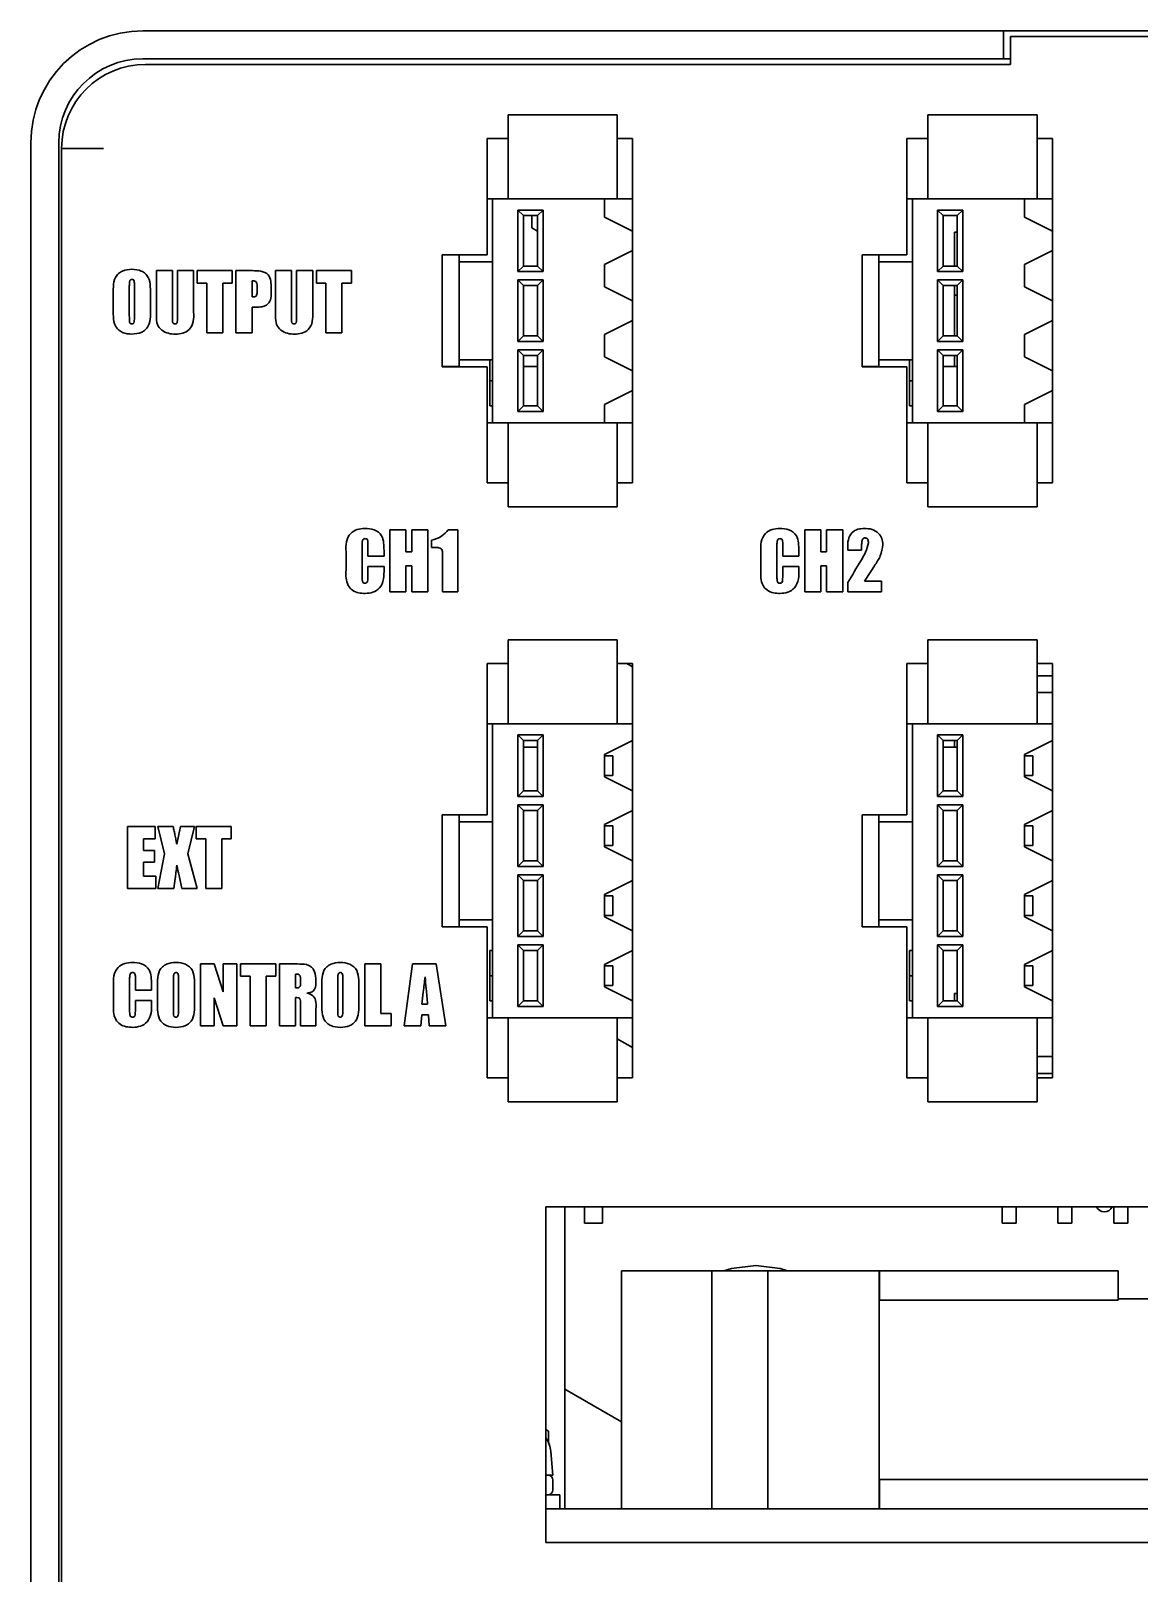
# Model space of a CAD drawing. Header units: millimetres. Extents: x 92 to 566, y 48 to 192.
# Drawn here: x 490.6 to 530.2, y 113.7 to 168.8 of the extents above; entities that cross this region are included whole.
import ezdxf

# ---------------------------------------------------------------- set-up
doc = ezdxf.new("R2010")
doc.units = ezdxf.units.MM
doc.layers.get('0').update_dxf_attribs({"lineweight": 30})

# ---------------------------------------------------------------- blocks, each defined once
blk = doc.blocks.new('A$C10881AE4')
for p, q in [((-2.75, 95), (-33.5, 95)), ((-2.75, 94), (-2.75, 95)), ((2.75, 95), (-2.75, 95)), ((-2.5, 93.8), (-2.5, 94.8)), ((-2.5, 94.8), (2.5, 94.8)), ((-2.75, 94), (-33.5, 94)), ((-33.4, 93.8), (-2.5, 93.8)), ((-2.75, 94), (-2.5, 94)), ((-20.45, 89), (-20.45, 92)), ((-20.45, 92), (-16.55, 92)), ((-16.55, 89), (-16.55, 92)), ((-5.45, 92), (-1.55, 92)), ((-5.45, 89), (-5.45, 92)), ((-1.55, 89), (-1.55, 92)), ((-37.5, 91), (-37.5, 2)), ((-36.5, 91), (-36.5, 2)), ((-20.45, 91.15), (-21.2, 91.15)), ((-21.2, 91.15), (-21.2, 87)), ((-16, 91.15), (-16.55, 91.15)), ((-16, 89), (-16, 91.15)), ((-5.45, 91.15), (-6.2, 91.15)), ((-6.2, 91.15), (-6.2, 87)), ((-1, 91.15), (-1.55, 91.15)), ((-1, 89), (-1, 91.15)), ((-34.9, 90.8), (-36.4, 90.8)), ((-36.4, 90.8), (-36.4, 1.854)), ((-21.2, 89), (-21, 89)), ((-21, 89), (-21, 86.75)), ((-17, 89), (-21, 89)), ((-17, 89), (-17, 88.35)), ((-17, 89), (-16.55, 89)), ((-16, 89), (-16.55, 89)), ((-16, 87.85), (-16, 89)), ((-6.2, 89), (-6, 89)), ((-6, 89), (-6, 86.75)), ((-2, 89), (-6, 89)), ((-2, 89), (-2, 88.35)), ((-2, 89), (-1.55, 89)), ((-1, 89), (-1.55, 89)), ((-1, 87.85), (-1, 89)), ((-20.1, 88.6), (-19.2, 88.6)), ((-20.1, 86.4), (-20.1, 88.6)), ((-20.1, 88.6), (-19.9, 88.4)), ((-19.9, 88.4), (-19.9, 86.6)), ((-19.4, 88.4), (-19.9, 88.4)), ((-19.6, 87.96), (-19.6, 88.4)), ((-19.4, 88.4), (-19.2, 88.6)), ((-19.4, 86.6), (-19.4, 88.4)), ((-19.2, 88.6), (-19.2, 86.4)), ((-17, 88.35), (-16, 87.85)), ((-5.1, 88.6), (-4.2, 88.6)), ((-5.1, 86.4), (-5.1, 88.6)), ((-5.1, 88.6), (-4.9, 88.4)), ((-4.4, 88.4), (-4.9, 88.4)), ((-4.9, 88.4), (-4.9, 86.6)), ((-4.4, 88.4), (-4.2, 88.6)), ((-4.4, 86.6), (-4.4, 88.4)), ((-4.2, 88.6), (-4.2, 86.4)), ((-2, 88.35), (-1, 87.85)), ((-19.4, 87.845), (-19.6, 87.96)), ((-16, 87.15), (-16, 87.85)), ((-4.5, 87.81), (-4.5, 86.6)), ((-4.4, 87.81), (-4.5, 87.81)), ((-1, 87.15), (-1, 87.85)), ((-16, 87.15), (-17, 86.65)), ((-16, 85.35), (-16, 87.15)), ((-1, 87.15), (-2, 86.65)), ((-1, 85.35), (-1, 87.15)), ((-22.8, 87), (-22.8, 83)), ((-21.2, 87), (-22.8, 87)), ((-22.2, 86.75), (-22.2, 87)), ((-22.2, 86.75), (-22.2, 83.25)), ((-22.2, 86.75), (-21, 86.75)), ((-21, 86.75), (-21, 83.25)), ((-20.1, 86.4), (-19.9, 86.6)), ((-19.9, 86.6), (-19.4, 86.6)), ((-19.4, 86.6), (-19.2, 86.4)), ((-17, 86.65), (-17, 85.85)), ((-7.8, 87), (-7.8, 83)), ((-6.2, 87), (-7.8, 87)), ((-7.2, 86.75), (-7.2, 87)), ((-7.2, 86.75), (-7.2, 83.25)), ((-7.2, 86.75), (-6, 86.75)), ((-6, 86.75), (-6, 83.25)), ((-5.1, 86.4), (-4.9, 86.6)), ((-4.9, 86.6), (-4.4, 86.6)), ((-4.4, 86.6), (-4.2, 86.4)), ((-2, 86.65), (-2, 85.85)), ((-33.015, 85.118), (-33.015, 86.434)), ((-33.015, 86.434), (-32.441, 86.434)), ((-32.441, 86.434), (-32.441, 84.757)), ((-32.258, 84.786), (-32.258, 86.434)), ((-32.258, 86.434), (-31.684, 86.434)), ((-31.684, 86.434), (-31.684, 84.948)), ((-31.554, 85.991), (-31.554, 86.434)), ((-31.554, 86.434), (-30.301, 86.434)), ((-31.214, 85.991), (-31.554, 85.991)), ((-31.214, 84.216), (-31.214, 85.991)), ((-30.64, 85.991), (-30.64, 84.216)), ((-30.301, 85.991), (-30.64, 85.991)), ((-30.301, 86.434), (-30.301, 85.991)), ((-30.17, 86.434), (-29.585, 86.434)), ((-30.17, 84.216), (-30.17, 86.434)), ((-29.596, 86.069), (-29.596, 85.496)), ((-28.761, 85.118), (-28.761, 86.434)), ((-28.761, 86.434), (-28.187, 86.434)), ((-28.187, 86.434), (-28.187, 84.757)), ((-28.004, 84.786), (-28.004, 86.434)), ((-28.004, 86.434), (-27.43, 86.434)), ((-27.43, 86.434), (-27.43, 84.948)), ((-27.299, 85.991), (-27.299, 86.434)), ((-27.299, 86.434), (-26.047, 86.434)), ((-26.96, 85.991), (-27.299, 85.991)), ((-26.96, 84.216), (-26.96, 85.991)), ((-26.047, 85.991), (-26.386, 85.991)), ((-26.386, 85.991), (-26.386, 84.216)), ((-26.047, 86.434), (-26.047, 85.991)), ((-19.2, 86.4), (-20.1, 86.4)), ((-20.1, 86.1), (-19.9, 85.9)), ((-20.1, 86.1), (-19.2, 86.1)), ((-20.1, 83.9), (-20.1, 86.1)), ((-19.4, 85.9), (-19.2, 86.1)), ((-19.2, 86.1), (-19.2, 83.9)), ((-4.2, 86.4), (-5.1, 86.4)), ((-5.1, 86.1), (-4.2, 86.1)), ((-5.1, 83.9), (-5.1, 86.1)), ((-5.1, 86.1), (-4.9, 85.9)), ((-4.4, 85.9), (-4.2, 86.1)), ((-4.2, 86.1), (-4.2, 83.9)), ((-34.555, 85.134), (-34.555, 85.516)), ((-33.981, 85.875), (-33.981, 84.819)), ((-33.798, 84.835), (-33.798, 85.875)), ((-33.224, 85.516), (-33.224, 85.134)), ((-29.413, 85.699), (-29.413, 85.884)), ((-28.918, 85.823), (-28.918, 85.632)), ((-19.4, 85.9), (-19.9, 85.9)), ((-19.9, 85.9), (-19.9, 84.1)), ((-19.4, 84.1), (-19.4, 85.9)), ((-17, 85.85), (-16, 85.35)), ((-4.9, 85.9), (-4.9, 84.1)), ((-4.4, 85.9), (-4.9, 85.9)), ((-4.5, 85.9), (-4.5, 85.56)), ((-4.5, 85.56), (-4.5, 84.1)), ((-4.4, 85.56), (-4.5, 85.56)), ((-4.4, 84.1), (-4.4, 85.9)), ((-2, 85.85), (-1, 85.35)), ((-29.438, 85.129), (-29.596, 85.129)), ((-29.596, 85.129), (-29.596, 84.216)), ((-16, 84.65), (-16, 85.35)), ((-1, 84.65), (-1, 85.35)), ((-16, 84.65), (-17, 84.15)), ((-16, 82.85), (-16, 84.65)), ((-1, 84.65), (-2, 84.15)), ((-1, 82.85), (-1, 84.65)), ((-30.64, 84.216), (-31.214, 84.216)), ((-29.596, 84.216), (-30.17, 84.216)), ((-26.386, 84.216), (-26.96, 84.216)), ((-20.1, 83.9), (-19.9, 84.1)), ((-19.2, 83.9), (-20.1, 83.9)), ((-19.9, 84.1), (-19.4, 84.1)), ((-19.4, 84.1), (-19.2, 83.9)), ((-17, 84.15), (-17, 83.35)), ((-5.1, 83.9), (-4.9, 84.1)), ((-4.2, 83.9), (-5.1, 83.9)), ((-4.9, 84.1), (-4.4, 84.1)), ((-4.4, 84.1), (-4.2, 83.9)), ((-2, 84.15), (-2, 83.35)), ((-22.2, 83.25), (-21, 83.25)), ((-22.2, 83), (-22.2, 83.25)), ((-21.1, 82.5), (-21.1, 83.25)), ((-21, 83.25), (-21, 81)), ((-20.1, 83.6), (-19.2, 83.6)), ((-20.1, 81.4), (-20.1, 83.6)), ((-19.9, 83.4), (-20.1, 83.6)), ((-19.4, 83.4), (-19.9, 83.4)), ((-19.9, 83.4), (-19.9, 81.6)), ((-19.4, 83.4), (-19.2, 83.6)), ((-19.4, 81.6), (-19.4, 83.4)), ((-19.2, 83.6), (-19.2, 81.4)), ((-17, 83.35), (-16, 82.85)), ((-7.2, 83.25), (-6, 83.25)), ((-7.2, 83), (-7.2, 83.25)), ((-6.1, 82.5), (-6.1, 83.25)), ((-6, 83.25), (-6, 81)), ((-5.1, 83.6), (-4.2, 83.6)), ((-5.1, 81.4), (-5.1, 83.6)), ((-4.9, 83.4), (-5.1, 83.6)), ((-4.9, 83.4), (-4.9, 81.6)), ((-4.4, 83.4), (-4.9, 83.4)), ((-4.5, 83.4), (-4.5, 83.01)), ((-4.4, 83.4), (-4.2, 83.6)), ((-4.4, 81.6), (-4.4, 83.4)), ((-4.2, 83.6), (-4.2, 81.4)), ((-2, 83.35), (-1, 82.85)), ((-22.8, 83.01), (-22.2, 83.01)), ((-22.8, 83), (-21.2, 83)), ((-21.2, 83), (-21.2, 78.85)), ((-19.9, 83.01), (-19.4, 83.01)), ((-16, 82.15), (-16, 82.85)), ((-7.8, 83.01), (-7.2, 83.01)), ((-7.8, 83), (-6.2, 83)), ((-6.2, 83), (-6.2, 78.85)), ((-4.9, 83.01), (-4.4, 83.01)), ((-4.4, 83.01), (-4.5, 83.01)), ((-1, 82.15), (-1, 82.85)), ((-21.1, 82.5), (-21, 82.5)), ((-21.1, 81.6), (-21.1, 82.5)), ((-16, 82.15), (-17, 81.65)), ((-16, 81), (-16, 82.15)), ((-6.1, 82.5), (-6, 82.5)), ((-6.1, 81.6), (-6.1, 82.5)), ((-1, 82.15), (-2, 81.65)), ((-1, 81), (-1, 82.15)), ((-21.1, 81.6), (-21, 81.6)), ((-20.1, 81.4), (-19.9, 81.6)), ((-19.9, 81.6), (-19.4, 81.6)), ((-19.2, 81.4), (-19.4, 81.6)), ((-17, 81.65), (-17, 81)), ((-6.1, 81.6), (-6, 81.6)), ((-5.1, 81.4), (-4.9, 81.6)), ((-4.9, 81.6), (-4.4, 81.6)), ((-4.2, 81.4), (-4.4, 81.6)), ((-2, 81.65), (-2, 81)), ((-21, 81), (-21.2, 81)), ((-21, 81), (-17, 81)), ((-20.45, 81), (-20.45, 78)), ((-19.2, 81.4), (-20.1, 81.4)), ((-17, 81), (-16.55, 81)), ((-16.55, 81), (-16.55, 78)), ((-16.55, 81), (-16, 81)), ((-16, 78.85), (-16, 81)), ((-6, 81), (-6.2, 81)), ((-6, 81), (-2, 81)), ((-5.45, 81), (-5.45, 78)), ((-4.2, 81.4), (-5.1, 81.4)), ((-2, 81), (-1.55, 81)), ((-1.55, 81), (-1.55, 78)), ((-1.55, 81), (-1, 81)), ((-1, 78.85), (-1, 81)), ((-21.2, 78.85), (-20.45, 78.85)), ((-16.55, 78.85), (-16, 78.85)), ((-6.2, 78.85), (-5.45, 78.85)), ((-1.55, 78.85), (-1, 78.85)), ((-20.45, 78), (-16.55, 78)), ((-5.45, 78), (-1.55, 78)), ((-24.672, 74.956), (-24.672, 77.174)), ((-24.672, 77.174), (-24.098, 77.174)), ((-24.098, 77.174), (-24.098, 76.392)), ((-23.889, 76.392), (-23.889, 77.174)), ((-23.889, 77.174), (-23.315, 77.174)), ((-23.315, 77.174), (-23.315, 74.956)), ((-22.584, 77.174), (-22.245, 77.174)), ((-22.245, 77.174), (-22.245, 74.956)), ((-9.85, 77.174), (-9.276, 77.174)), ((-9.85, 74.956), (-9.85, 77.174)), ((-9.276, 77.174), (-9.276, 76.392)), ((-9.067, 77.174), (-8.493, 77.174)), ((-9.067, 76.392), (-9.067, 77.174)), ((-8.493, 77.174), (-8.493, 74.956)), ((-25.664, 76.586), (-25.664, 75.535)), ((-25.455, 76.235), (-25.455, 76.614)), ((-23.185, 76.548), (-23.185, 76.803)), ((-10.842, 76.586), (-10.842, 75.535)), ((-10.633, 76.235), (-10.633, 76.614)), ((-7.815, 76.649), (-7.815, 76.444)), ((-26.238, 75.742), (-26.238, 76.394)), ((-24.881, 76.235), (-25.455, 76.235)), ((-24.881, 76.441), (-24.881, 76.235)), ((-24.098, 76.392), (-23.889, 76.392)), ((-23.128, 76.548), (-23.185, 76.548)), ((-22.793, 74.956), (-22.793, 76.136)), ((-11.416, 75.742), (-11.416, 76.394)), ((-10.059, 76.235), (-10.633, 76.235)), ((-10.059, 76.441), (-10.059, 76.235)), ((-9.276, 76.392), (-9.067, 76.392)), ((-8.311, 76.444), (-8.311, 76.523)), ((-7.815, 76.444), (-8.311, 76.444)), ((-25.455, 75.571), (-25.455, 75.87)), ((-25.455, 75.87), (-24.881, 75.87)), ((-24.881, 75.87), (-24.881, 75.78)), ((-23.889, 75.896), (-24.098, 75.896)), ((-24.098, 75.896), (-24.098, 74.956)), ((-23.889, 74.956), (-23.889, 75.896)), ((-10.633, 75.571), (-10.633, 75.87)), ((-10.633, 75.87), (-10.059, 75.87)), ((-10.059, 75.87), (-10.059, 75.78)), ((-9.276, 75.896), (-9.276, 74.956)), ((-9.067, 75.896), (-9.276, 75.896)), ((-9.067, 74.956), (-9.067, 75.896)), ((-24.098, 74.956), (-24.672, 74.956)), ((-23.315, 74.956), (-23.889, 74.956)), ((-22.245, 74.956), (-22.793, 74.956)), ((-9.276, 74.956), (-9.85, 74.956)), ((-8.493, 74.956), (-9.067, 74.956)), ((-8.311, 74.956), (-8.304, 75.295)), ((-7.11, 74.956), (-8.311, 74.956)), ((-7.712, 75.348), (-7.11, 75.348)), ((-7.11, 75.348), (-7.11, 74.956)), ((-20.45, 70.25), (-20.45, 73.25)), ((-20.45, 73.25), (-16.55, 73.25)), ((-16.55, 70.25), (-16.55, 73.25)), ((-5.45, 70.25), (-5.45, 73.25)), ((-5.45, 73.25), (-1.55, 73.25)), ((-1.55, 70.25), (-1.55, 73.25)), ((-20.45, 72.4), (-21.2, 72.4)), ((-21.2, 72.4), (-21.2, 67)), ((-16, 72.4), (-16.55, 72.4)), ((-16, 72.282), (-16.205, 72.4)), ((-16, 70.25), (-16, 72.4)), ((-5.45, 72.4), (-6.2, 72.4)), ((-6.2, 72.4), (-6.2, 67)), ((-1, 72.4), (-1.55, 72.4)), ((-1, 70.25), (-1, 72.4)), ((-1, 71.96), (-1.55, 71.96)), ((-1, 71.36), (-1.55, 71.36)), ((-21.2, 70.25), (-21, 70.25)), ((-21, 70.25), (-21, 66.75)), ((-16, 70.25), (-21, 70.25)), ((-16, 69.65), (-16, 70.25)), ((-6.2, 70.25), (-6, 70.25)), ((-1, 70.25), (-6, 70.25)), ((-6, 70.25), (-6, 66.75)), ((-1, 69.65), (-1, 70.25)), ((-20.1, 69.85), (-19.2, 69.85)), ((-20.1, 67.65), (-20.1, 69.85)), ((-20.1, 69.85), (-19.9, 69.65)), ((-19.9, 69.65), (-19.9, 67.85)), ((-19.4, 69.65), (-19.9, 69.65)), ((-19.4, 69.65), (-19.2, 69.85)), ((-19.4, 67.85), (-19.4, 69.65)), ((-19.2, 69.85), (-19.2, 67.65)), ((-16, 69.65), (-17, 69.15)), ((-16, 67.85), (-16, 69.65)), ((-5.1, 69.85), (-4.2, 69.85)), ((-5.1, 67.65), (-5.1, 69.85)), ((-5.1, 69.85), (-4.9, 69.65)), ((-4.9, 69.65), (-4.9, 67.85)), ((-4.4, 69.65), (-4.9, 69.65)), ((-4.5, 69.65), (-4.5, 69.41)), ((-4.4, 69.65), (-4.2, 69.85)), ((-4.4, 67.85), (-4.4, 69.65)), ((-4.2, 69.85), (-4.2, 67.65)), ((-1, 69.65), (-2, 69.15)), ((-1, 67.85), (-1, 69.65)), ((-19.9, 69.41), (-19.4, 69.41)), ((-17, 69.15), (-17, 68.35)), ((-17, 69.1), (-16.7, 69.1)), ((-16.7, 69.1), (-16.7, 68.4)), ((-4.9, 69.41), (-4.4, 69.41)), ((-4.4, 69.41), (-4.5, 69.41)), ((-2, 69.15), (-2, 68.35)), ((-2, 69.1), (-1.7, 69.1)), ((-1.7, 69.1), (-1.7, 68.4)), ((-16.7, 68.4), (-17, 68.4)), ((-17, 68.35), (-16, 67.85)), ((-1.7, 68.4), (-2, 68.4)), ((-2, 68.35), (-1, 67.85)), ((-20.1, 67.65), (-19.9, 67.85)), ((-19.9, 67.85), (-19.4, 67.85)), ((-19.4, 67.85), (-19.2, 67.65)), ((-16, 67.15), (-16, 67.85)), ((-5.1, 67.65), (-4.9, 67.85)), ((-4.9, 67.85), (-4.4, 67.85)), ((-4.4, 67.85), (-4.2, 67.65)), ((-1, 67.15), (-1, 67.85)), ((-19.2, 67.65), (-20.1, 67.65)), ((-20.1, 67.35), (-19.2, 67.35)), ((-20.1, 65.15), (-20.1, 67.35)), ((-20.1, 67.35), (-19.9, 67.15)), ((-19.4, 67.15), (-19.2, 67.35)), ((-19.2, 67.35), (-19.2, 65.15)), ((-4.2, 67.65), (-5.1, 67.65)), ((-5.1, 67.35), (-4.2, 67.35)), ((-5.1, 65.15), (-5.1, 67.35)), ((-5.1, 67.35), (-4.9, 67.15)), ((-4.4, 67.15), (-4.2, 67.35)), ((-4.2, 67.35), (-4.2, 65.15)), ((-21.2, 67), (-22.8, 67)), ((-22.8, 67), (-22.8, 63)), ((-22.2, 66.75), (-22.2, 67)), ((-22.2, 66.75), (-22.2, 63.25)), ((-22.2, 66.75), (-21, 66.75)), ((-21, 66.75), (-21, 63.25)), ((-19.9, 67.15), (-19.9, 65.35)), ((-19.4, 67.15), (-19.9, 67.15)), ((-19.4, 65.35), (-19.4, 67.15)), ((-16, 67.15), (-17, 66.65)), ((-16, 65.35), (-16, 67.15)), ((-6.2, 67), (-7.8, 67)), ((-7.8, 67), (-7.8, 63)), ((-7.2, 66.75), (-7.2, 67)), ((-7.2, 66.75), (-7.2, 63.25)), ((-7.2, 66.75), (-6, 66.75)), ((-6, 66.75), (-6, 63.25)), ((-4.4, 67.15), (-4.9, 67.15)), ((-4.9, 67.15), (-4.9, 65.35)), ((-4.4, 65.35), (-4.4, 67.15)), ((-1, 67.15), (-2, 66.65)), ((-1, 65.35), (-1, 67.15)), ((-34.046, 66.581), (-33.054, 66.581)), ((-34.046, 64.363), (-34.046, 66.581)), ((-33.054, 66.138), (-33.472, 66.138)), ((-33.472, 66.138), (-33.472, 65.72)), ((-33.054, 66.581), (-33.054, 66.138)), ((-32.728, 65.6), (-32.963, 66.581)), ((-32.963, 66.581), (-32.415, 66.581)), ((-32.284, 65.951), (-32.154, 66.581)), ((-32.154, 66.581), (-31.658, 66.581)), ((-31.658, 66.581), (-31.893, 65.6)), ((-31.592, 66.138), (-31.592, 66.581)), ((-31.592, 66.581), (-30.34, 66.581)), ((-31.253, 66.138), (-31.592, 66.138)), ((-31.253, 64.363), (-31.253, 66.138)), ((-30.34, 66.138), (-30.679, 66.138)), ((-30.679, 66.138), (-30.679, 64.363)), ((-30.34, 66.581), (-30.34, 66.138)), ((-17, 66.65), (-17, 65.85)), ((-17, 66.6), (-16.7, 66.6)), ((-16.7, 66.6), (-16.7, 65.9)), ((-2, 66.65), (-2, 65.85)), ((-2, 66.6), (-1.7, 66.6)), ((-1.7, 66.6), (-1.7, 65.9)), ((-33.472, 65.72), (-33.08, 65.72)), ((-33.08, 65.72), (-33.08, 65.302)), ((-32.963, 64.363), (-32.728, 65.6)), ((-31.893, 65.6), (-31.553, 64.363)), ((-16.7, 65.9), (-17, 65.9)), ((-17, 65.85), (-16, 65.35)), ((-1.7, 65.9), (-2, 65.9)), ((-2, 65.85), (-1, 65.35)), ((-33.08, 65.302), (-33.472, 65.302)), ((-33.472, 65.302), (-33.472, 64.806)), ((-20.1, 65.15), (-19.9, 65.35)), ((-19.2, 65.15), (-20.1, 65.15)), ((-19.9, 65.35), (-19.4, 65.35)), ((-19.4, 65.35), (-19.2, 65.15)), ((-16, 64.65), (-16, 65.35)), ((-5.1, 65.15), (-4.9, 65.35)), ((-4.2, 65.15), (-5.1, 65.15)), ((-4.9, 65.35), (-4.4, 65.35)), ((-4.4, 65.35), (-4.2, 65.15)), ((-1, 64.65), (-1, 65.35)), ((-33.472, 64.806), (-33.028, 64.806)), ((-33.028, 64.806), (-33.028, 64.363)), ((-32.343, 64.725), (-32.389, 64.363)), ((-20.1, 64.85), (-19.2, 64.85)), ((-20.1, 62.65), (-20.1, 64.85)), ((-20.1, 64.85), (-19.9, 64.65)), ((-19.4, 64.65), (-19.9, 64.65)), ((-19.9, 64.65), (-19.9, 62.85)), ((-19.4, 64.65), (-19.2, 64.85)), ((-19.4, 62.85), (-19.4, 64.65)), ((-19.2, 64.85), (-19.2, 62.65)), ((-16, 64.65), (-17, 64.15)), ((-16, 62.85), (-16, 64.65)), ((-5.1, 64.85), (-4.2, 64.85)), ((-5.1, 62.65), (-5.1, 64.85)), ((-5.1, 64.85), (-4.9, 64.65)), ((-4.9, 64.65), (-4.9, 62.85)), ((-4.4, 64.65), (-4.9, 64.65)), ((-4.4, 64.65), (-4.2, 64.85)), ((-4.4, 62.85), (-4.4, 64.65)), ((-4.2, 64.85), (-4.2, 62.65)), ((-1, 64.65), (-2, 64.15)), ((-1, 62.85), (-1, 64.65)), ((-33.028, 64.363), (-34.046, 64.363)), ((-32.389, 64.363), (-32.963, 64.363)), ((-31.553, 64.363), (-32.101, 64.363)), ((-30.679, 64.363), (-31.253, 64.363)), ((-17, 64.15), (-17, 63.35)), ((-17, 64.1), (-16.7, 64.1)), ((-16.7, 64.1), (-16.7, 63.4)), ((-2, 64.15), (-2, 63.35)), ((-2, 64.1), (-1.7, 64.1)), ((-1.7, 64.1), (-1.7, 63.4)), ((-16.7, 63.4), (-17, 63.4)), ((-1.7, 63.4), (-2, 63.4)), ((-22.8, 63), (-21.2, 63)), ((-22.2, 63.25), (-21, 63.25)), ((-22.2, 63), (-22.2, 63.25)), ((-21.2, 63), (-21.2, 57.6)), ((-21, 63.25), (-21, 59.75)), ((-20.1, 62.65), (-19.9, 62.85)), ((-19.9, 62.85), (-19.4, 62.85)), ((-19.4, 62.85), (-19.2, 62.65)), ((-17, 63.35), (-16, 62.85)), ((-16, 62.15), (-16, 62.85)), ((-7.8, 63), (-6.2, 63)), ((-7.2, 63.25), (-6, 63.25)), ((-7.2, 63), (-7.2, 63.25)), ((-6.2, 63), (-6.2, 57.6)), ((-6, 63.25), (-6, 59.75)), ((-5.1, 62.65), (-4.9, 62.85)), ((-4.9, 62.85), (-4.4, 62.85)), ((-4.4, 62.85), (-4.2, 62.65)), ((-2, 63.35), (-1, 62.85)), ((-1, 62.15), (-1, 62.85)), ((-19.2, 62.65), (-20.1, 62.65)), ((-20.1, 60.15), (-20.1, 62.35)), ((-19.9, 62.15), (-20.1, 62.35)), ((-20.1, 62.35), (-19.2, 62.35)), ((-19.2, 62.35), (-19.4, 62.15)), ((-19.2, 62.35), (-19.2, 60.15)), ((-4.2, 62.65), (-5.1, 62.65)), ((-5.1, 60.15), (-5.1, 62.35)), ((-4.9, 62.15), (-5.1, 62.35)), ((-5.1, 62.35), (-4.2, 62.35)), ((-4.2, 62.35), (-4.4, 62.15)), ((-4.2, 62.35), (-4.2, 60.15)), ((-21.1, 62.15), (-21, 62.15)), ((-21.1, 61.25), (-21.1, 62.15)), ((-19.9, 62.15), (-19.9, 60.35)), ((-19.4, 62.15), (-19.9, 62.15)), ((-19.4, 60.35), (-19.4, 62.15)), ((-16, 62.15), (-17, 61.65)), ((-16, 60.35), (-16, 62.15)), ((-6.1, 62.15), (-6, 62.15)), ((-6.1, 61.25), (-6.1, 62.15)), ((-4.9, 62.15), (-4.9, 60.35)), ((-4.4, 62.15), (-4.9, 62.15)), ((-4.4, 60.35), (-4.4, 62.15)), ((-1, 62.15), (-2, 61.65)), ((-1, 60.35), (-1, 62.15)), ((-31.44, 61.674), (-30.944, 61.674)), ((-31.44, 59.456), (-31.44, 61.674)), ((-30.944, 61.674), (-30.63, 60.675)), ((-30.63, 60.675), (-30.63, 61.674)), ((-30.63, 61.674), (-30.135, 61.674)), ((-30.135, 61.674), (-30.135, 59.456)), ((-30.004, 61.231), (-30.004, 61.674)), ((-30.004, 61.674), (-28.751, 61.674)), ((-29.665, 61.231), (-30.004, 61.231)), ((-29.665, 59.456), (-29.665, 61.231)), ((-28.751, 61.231), (-29.091, 61.231)), ((-29.091, 61.231), (-29.091, 59.456)), ((-28.751, 61.674), (-28.751, 61.231)), ((-28.621, 61.674), (-28.207, 61.674)), ((-28.621, 59.456), (-28.621, 61.674)), ((-28.047, 61.309), (-28.047, 60.813)), ((-25.567, 59.456), (-25.567, 61.674)), ((-25.567, 61.674), (-24.993, 61.674)), ((-24.993, 61.674), (-24.993, 59.9)), ((-24.158, 59.456), (-23.864, 61.674)), ((-23.864, 61.674), (-23.016, 61.674)), ((-23.016, 61.674), (-22.67, 59.456)), ((-21.1, 61.25), (-21, 61.25)), ((-21.1, 60.35), (-21.1, 61.25)), ((-17, 61.65), (-17, 60.85)), ((-17, 61.6), (-16.7, 61.6)), ((-16.7, 61.6), (-16.7, 60.9)), ((-6.1, 61.25), (-6, 61.25)), ((-6.1, 60.35), (-6.1, 61.25)), ((-2, 61.65), (-2, 60.85)), ((-2, 61.6), (-1.7, 61.6)), ((-1.7, 61.6), (-1.7, 60.9)), ((-34.545, 60.242), (-34.545, 60.894)), ((-33.971, 61.086), (-33.971, 60.035)), ((-33.762, 60.735), (-33.762, 61.114)), ((-33.188, 60.735), (-33.762, 60.735)), ((-33.188, 60.941), (-33.188, 60.735)), ((-32.979, 60.374), (-32.979, 60.756)), ((-32.405, 61.115), (-32.405, 60.059)), ((-32.223, 60.075), (-32.223, 61.115)), ((-31.648, 60.756), (-31.648, 60.374)), ((-27.864, 61.014), (-27.864, 61.137)), ((-27.107, 60.374), (-27.107, 60.756)), ((-26.533, 61.115), (-26.533, 60.059)), ((-26.35, 60.075), (-26.35, 61.115)), ((-25.776, 60.756), (-25.776, 60.374)), ((-16.7, 60.9), (-17, 60.9)), ((-17, 60.85), (-16, 60.35)), ((-4.5, 60.61), (-4.5, 60.35)), ((-4.4, 60.61), (-4.5, 60.61)), ((-1.7, 60.9), (-2, 60.9)), ((-2, 60.85), (-1, 60.35)), ((-33.762, 60.071), (-33.762, 60.37)), ((-33.762, 60.37), (-33.188, 60.37)), ((-33.188, 60.37), (-33.188, 60.28)), ((-30.63, 59.456), (-30.944, 60.465)), ((-30.944, 60.465), (-30.944, 59.456)), ((-28.047, 60.474), (-28.047, 59.456)), ((-27.864, 59.456), (-27.864, 60.206)), ((-27.316, 60.049), (-27.316, 59.456)), ((-23.529, 60.239), (-23.324, 60.239)), ((-21.1, 60.35), (-21, 60.35)), ((-19.9, 60.35), (-20.1, 60.15)), ((-19.2, 60.15), (-20.1, 60.15)), ((-19.9, 60.35), (-19.4, 60.35)), ((-19.2, 60.15), (-19.4, 60.35)), ((-16, 59.75), (-16, 60.35)), ((-6.1, 60.35), (-6, 60.35)), ((-4.9, 60.35), (-5.1, 60.15)), ((-4.2, 60.15), (-5.1, 60.15)), ((-4.9, 60.35), (-4.4, 60.35)), ((-4.2, 60.15), (-4.4, 60.35)), ((-1, 59.75), (-1, 60.35)), ((-24.993, 59.9), (-24.628, 59.9)), ((-24.628, 59.9), (-24.628, 59.456)), ((-23.53, 59.848), (-23.564, 59.456)), ((-23.297, 59.848), (-23.53, 59.848)), ((-23.264, 59.456), (-23.297, 59.848)), ((-21, 59.75), (-21.2, 59.75)), ((-21, 59.75), (-16, 59.75)), ((-20.45, 59.75), (-20.45, 56.75)), ((-16.55, 59.75), (-16.55, 56.75)), ((-16, 57.6), (-16, 59.75)), ((-6, 59.75), (-6.2, 59.75)), ((-6, 59.75), (-1, 59.75)), ((-5.45, 59.75), (-5.45, 56.75)), ((-1.55, 59.75), (-1.55, 56.75)), ((-1, 57.6), (-1, 59.75)), ((-30.944, 59.456), (-31.44, 59.456)), ((-30.135, 59.456), (-30.63, 59.456)), ((-29.091, 59.456), (-29.665, 59.456)), ((-28.047, 59.456), (-28.621, 59.456)), ((-27.316, 59.456), (-27.864, 59.456)), ((-24.628, 59.456), (-25.567, 59.456)), ((-23.564, 59.456), (-24.158, 59.456)), ((-22.67, 59.456), (-23.264, 59.456)), ((-16, 58.682), (-16.55, 58.999)), ((-1, 58.36), (-1.55, 58.36)), ((-21.2, 57.6), (-20.45, 57.6)), ((-16.55, 57.6), (-16, 57.6)), ((-6.2, 57.6), (-5.45, 57.6)), ((-1, 57.76), (-1.55, 57.76)), ((-1.55, 57.6), (-1, 57.6)), ((-20.45, 56.75), (-16.55, 56.75)), ((-5.45, 56.75), (-1.55, 56.75)), ((25.9, 53), (-19.1, 53)), ((-19.1, 53), (-19.1, 41)), ((-18.425, 42.21), (-18.425, 53)), ((-17.72, 52.41), (-17.72, 53)), ((-17.08, 53), (-17.08, 52.41)), ((-2.8, 52.41), (-2.8, 53)), ((-2.3, 52.41), (-2.3, 53)), ((-0.8, 52.41), (-0.8, 53)), ((-0.3, 52.41), (-0.3, 53)), ((1.2, 52.41), (1.2, 53)), ((1.7, 52.41), (1.7, 53)), ((-17.08, 52.41), (-17.72, 52.41)), ((-2.3, 52.41), (-2.8, 52.41)), ((-0.3, 52.41), (-0.8, 52.41)), ((1.7, 52.41), (1.2, 52.41)), ((-16.4, 50.71), (-16.4, 42.21)), ((-16.4, 50.71), (-13.17, 50.71)), ((-13.17, 50.71), (-13.17, 42.21)), ((-13.17, 50.71), (-11.17, 50.71)), ((-11.17, 42.21), (-11.17, 50.71)), ((-11.17, 50.71), (-7.19, 50.71)), ((-7.19, 42.21), (-7.19, 50.71)), ((-7.19, 50.71), (-7.175, 50.71)), ((-7.175, 50.71), (-7.175, 49.66)), ((1.35, 50.71), (-7.175, 50.71)), ((1.35, 50.71), (1.35, 49.66)), ((-7.175, 49.66), (-7.19, 49.66)), ((-7.175, 49.66), (1.35, 49.66)), ((1.35, 49.71), (5.45, 49.71)), ((-16.4, 45.312), (-18.425, 46.481)), ((-19, 44.986), (-19.1, 45.044)), ((-19, 44.986), (-19, 44.561)), ((-18.85, 43.41), (-18.924, 44.257)), ((-19.1, 43.41), (-18.85, 43.41)), ((-19, 43.41), (-19, 43.408)), ((-18.85, 42.885), (-18.85, 43.235)), ((-7.19, 43.26), (-7.175, 43.26)), ((-7.175, 43.26), (-7.175, 42.21)), ((12.5, 43.26), (-7.175, 43.26)), ((-19.1, 42.71), (-18.6, 42.71)), ((-19, 42.712), (-19, 42.71)), ((-18.6, 42.21), (-18.6, 42.71)), ((-19.1, 42.21), (-16.4, 42.21)), ((-16.4, 42.21), (-13.17, 42.21)), ((-11.17, 42.21), (-13.17, 42.21)), ((-7.19, 42.21), (-11.17, 42.21)), ((-7.175, 42.21), (-7.19, 42.21)), ((12.5, 42.21), (-7.175, 42.21)), ((-19.1, 41), (25.9, 41))]:
    blk.add_line(p, q)
at = {"flags": 128}
for points in [[(-12.737, 50.71), (-12.47, 50.79), (-11.6, 50.9)], [(-11.6, 50.9), (-10.73, 50.79), (-10.463, 50.71)]]:
    blk.add_lwpolyline(points, dxfattribs=at)
for centre, radius, start, end in [((-33.5, 91), 4, 90, 180), ((-33.5, 91), 3, 90, 180), ((-33.4, 90.8), 3, 90, 180), ((0.86, 53.11), 0.3, 201.5102, 338.4898), ((-19.92, 44.17), 1, 5, 34.8832), ((-19.025, 43.235), 0.175, 0, 90), ((-19.025, 42.885), 0.175, 270, 0)]:
    blk.add_arc(centre, radius, start, end)
for points, knots in [([(-34.555, 85.516), (-34.555, 85.63), (-34.556, 85.856), (-34.521, 86.152), (-34.375, 86.334), (-34.18, 86.462), (-34.005, 86.477), (-33.89, 86.486)], [0, 0, 0, 0, 0.251322, 0.50004, 0.625224, 0.750485, 1, 1, 1, 1]), ([(-33.887, 86.121), (-33.899, 86.12), (-33.924, 86.118), (-33.955, 86.094), (-33.969, 86.059), (-33.98, 85.986), (-33.98, 85.924), (-33.981, 85.875)], [0, 0, 0, 0, 0.12456, 0.24911, 0.373595, 0.498879, 1, 1, 1, 1]), ([(-33.89, 86.486), (-33.774, 86.476), (-33.6, 86.461), (-33.404, 86.334), (-33.259, 86.152), (-33.223, 85.856), (-33.224, 85.63), (-33.224, 85.516)], [0, 0, 0, 0, 0.249596, 0.374818, 0.500045, 0.74868, 1, 1, 1, 1]), ([(-33.798, 85.875), (-33.799, 85.923), (-33.801, 85.995), (-33.811, 86.084), (-33.85, 86.119), (-33.874, 86.12), (-33.887, 86.121)], [0, 0, 0, 0, 0.501768, 0.750642, 0.874768, 1, 1, 1, 1]), ([(-29.413, 85.884), (-29.414, 85.913), (-29.414, 85.97), (-29.451, 86.052), (-29.529, 86.067), (-29.574, 86.068), (-29.596, 86.069)], [0, 0, 0, 0, 0.282224, 0.556875, 0.77804, 1, 1, 1, 1]), ([(-29.585, 86.434), (-29.485, 86.433), (-29.287, 86.432), (-28.998, 86.323), (-28.916, 86.058), (-28.917, 85.902), (-28.918, 85.823)], [0, 0, 0, 0, 0.28218, 0.559384, 0.77811, 1, 1, 1, 1]), ([(-29.596, 85.496), (-29.588, 85.496), (-29.574, 85.495), (-29.56, 85.495), (-29.554, 85.495)], [0, 0, 0, 0, 0.559962, 1, 1, 1, 1]), ([(-29.554, 85.495), (-29.529, 85.496), (-29.493, 85.498), (-29.45, 85.523), (-29.412, 85.587), (-29.413, 85.649), (-29.413, 85.699)], [0, 0, 0, 0, 0.249847, 0.375187, 0.500066, 1, 1, 1, 1]), ([(-28.918, 85.632), (-28.916, 85.552), (-28.914, 85.393), (-29.049, 85.193), (-29.252, 85.137), (-29.376, 85.132), (-29.438, 85.129)], [0, 0, 0, 0, 0.282189, 0.556872, 0.777999, 1, 1, 1, 1]), ([(-33.89, 84.164), (-34.005, 84.173), (-34.18, 84.188), (-34.375, 84.316), (-34.521, 84.498), (-34.556, 84.794), (-34.555, 85.02), (-34.555, 85.134)], [0, 0, 0, 0, 0.24958, 0.374827, 0.500025, 0.748699, 1, 1, 1, 1]), ([(-33.224, 85.134), (-33.224, 85.02), (-33.223, 84.794), (-33.258, 84.498), (-33.404, 84.315), (-33.6, 84.188), (-33.774, 84.174), (-33.89, 84.164)], [0, 0, 0, 0, 0.251301, 0.500039, 0.625212, 0.750455, 1, 1, 1, 1]), ([(-32.328, 84.164), (-32.414, 84.169), (-32.587, 84.18), (-32.83, 84.288), (-33.008, 84.517), (-33.012, 84.815), (-33.014, 85.017), (-33.015, 85.118)], [0, 0, 0, 0, 0.18707, 0.373675, 0.559062, 0.77894, 1, 1, 1, 1]), ([(-31.684, 84.948), (-31.679, 84.837), (-31.669, 84.616), (-31.809, 84.321), (-32.068, 84.179), (-32.241, 84.169), (-32.328, 84.164)], [0, 0, 0, 0, 0.282064, 0.559284, 0.779008, 1, 1, 1, 1]), ([(-28.074, 84.164), (-28.16, 84.169), (-28.333, 84.18), (-28.576, 84.288), (-28.753, 84.517), (-28.758, 84.815), (-28.76, 85.017), (-28.761, 85.118)], [0, 0, 0, 0, 0.18707, 0.373675, 0.559062, 0.77894, 1, 1, 1, 1]), ([(-27.43, 84.948), (-27.425, 84.837), (-27.415, 84.616), (-27.555, 84.321), (-27.813, 84.179), (-27.987, 84.169), (-28.074, 84.164)], [0, 0, 0, 0, 0.282064, 0.559284, 0.779008, 1, 1, 1, 1]), ([(-33.981, 84.819), (-33.979, 84.763), (-33.977, 84.679), (-33.974, 84.584), (-33.95, 84.548), (-33.927, 84.531), (-33.905, 84.53), (-33.891, 84.529)], [0, 0, 0, 0, 0.500761, 0.750111, 0.812786, 0.875348, 1, 1, 1, 1]), ([(-33.891, 84.529), (-33.876, 84.53), (-33.853, 84.532), (-33.83, 84.552), (-33.807, 84.59), (-33.801, 84.689), (-33.799, 84.777), (-33.798, 84.835)], [0, 0, 0, 0, 0.124348, 0.187017, 0.249589, 0.49917, 1, 1, 1, 1]), ([(-32.441, 84.757), (-32.441, 84.711), (-32.441, 84.653), (-32.43, 84.585), (-32.418, 84.552), (-32.388, 84.531), (-32.365, 84.53), (-32.353, 84.529)], [0, 0, 0, 0, 0.500954, 0.626208, 0.750833, 0.875183, 1, 1, 1, 1]), ([(-32.353, 84.529), (-32.34, 84.53), (-32.314, 84.531), (-32.281, 84.556), (-32.269, 84.593), (-32.259, 84.67), (-32.259, 84.734), (-32.258, 84.786)], [0, 0, 0, 0, 0.125037, 0.249045, 0.373713, 0.498968, 1, 1, 1, 1]), ([(-28.187, 84.757), (-28.187, 84.711), (-28.186, 84.653), (-28.176, 84.585), (-28.164, 84.552), (-28.134, 84.531), (-28.111, 84.53), (-28.099, 84.529)], [0, 0, 0, 0, 0.500954, 0.626208, 0.750833, 0.875183, 1, 1, 1, 1]), ([(-28.099, 84.529), (-28.086, 84.53), (-28.06, 84.531), (-28.027, 84.556), (-28.015, 84.593), (-28.005, 84.67), (-28.005, 84.734), (-28.004, 84.786)], [0, 0, 0, 0, 0.125037, 0.249045, 0.373713, 0.498968, 1, 1, 1, 1]), ([(-26.238, 76.394), (-26.242, 76.51), (-26.251, 76.741), (-26.113, 77.055), (-25.842, 77.206), (-25.66, 77.22), (-25.569, 77.227)], [0, 0, 0, 0, 0.282033, 0.55914, 0.779154, 1, 1, 1, 1]), ([(-25.569, 77.227), (-25.455, 77.219), (-25.229, 77.203), (-24.947, 77.003), (-24.886, 76.707), (-24.883, 76.53), (-24.881, 76.441)], [0, 0, 0, 0, 0.280633, 0.558465, 0.778378, 1, 1, 1, 1]), ([(-23.185, 76.803), (-23.053, 76.842), (-22.818, 76.913), (-22.656, 77.095), (-22.584, 77.174)], [0, 0, 0, 0, 0.559948, 1, 1, 1, 1]), ([(-11.416, 76.394), (-11.421, 76.51), (-11.429, 76.741), (-11.291, 77.055), (-11.02, 77.206), (-10.838, 77.22), (-10.747, 77.227)], [0, 0, 0, 0, 0.282033, 0.55914, 0.779154, 1, 1, 1, 1]), ([(-10.747, 77.227), (-10.633, 77.219), (-10.407, 77.203), (-10.125, 77.003), (-10.064, 76.707), (-10.061, 76.53), (-10.059, 76.441)], [0, 0, 0, 0, 0.280633, 0.558465, 0.778378, 1, 1, 1, 1]), ([(-8.311, 76.523), (-8.312, 76.623), (-8.315, 76.822), (-8.182, 77.081), (-7.953, 77.213), (-7.797, 77.222), (-7.719, 77.227)], [0, 0, 0, 0, 0.281519, 0.559789, 0.77933, 1, 1, 1, 1]), ([(-7.719, 77.227), (-7.626, 77.222), (-7.44, 77.212), (-7.21, 77.075), (-7.077, 76.869), (-7.064, 76.723), (-7.058, 76.65)], [0, 0, 0, 0, 0.280817, 0.5596, 0.779638, 1, 1, 1, 1]), ([(-25.555, 76.861), (-25.569, 76.861), (-25.597, 76.859), (-25.635, 76.836), (-25.651, 76.795), (-25.663, 76.713), (-25.664, 76.642), (-25.664, 76.586)], [0, 0, 0, 0, 0.124962, 0.249459, 0.374, 0.499183, 1, 1, 1, 1]), ([(-25.455, 76.614), (-25.456, 76.665), (-25.457, 76.728), (-25.466, 76.804), (-25.481, 76.84), (-25.517, 76.86), (-25.542, 76.861), (-25.555, 76.861)], [0, 0, 0, 0, 0.500943, 0.6262, 0.750581, 0.874873, 1, 1, 1, 1]), ([(-10.733, 76.861), (-10.747, 76.861), (-10.775, 76.859), (-10.814, 76.836), (-10.829, 76.795), (-10.842, 76.713), (-10.842, 76.642), (-10.842, 76.586)], [0, 0, 0, 0, 0.124959, 0.249458, 0.374, 0.499183, 1, 1, 1, 1]), ([(-10.633, 76.614), (-10.634, 76.665), (-10.635, 76.728), (-10.644, 76.804), (-10.66, 76.84), (-10.695, 76.86), (-10.72, 76.861), (-10.733, 76.861)], [0, 0, 0, 0, 0.500942, 0.626199, 0.750579, 0.874874, 1, 1, 1, 1]), ([(-8.304, 75.295), (-8.153, 75.553), (-7.943, 75.911), (-7.662, 76.368), (-7.603, 76.596), (-7.573, 76.709)], [0, 0, 0, 0, 0.560914, 0.781244, 1, 1, 1, 1]), ([(-7.694, 76.887), (-7.707, 76.887), (-7.732, 76.885), (-7.766, 76.866), (-7.79, 76.835), (-7.813, 76.763), (-7.814, 76.7), (-7.815, 76.649)], [0, 0, 0, 0, 0.125083, 0.250003, 0.374927, 0.499937, 1, 1, 1, 1]), ([(-7.058, 76.65), (-7.08, 76.513), (-7.124, 76.239), (-7.401, 75.824), (-7.594, 75.528), (-7.712, 75.348)], [0, 0, 0, 0, 0.278605, 0.559049, 1, 1, 1, 1]), ([(-7.573, 76.709), (-7.575, 76.751), (-7.577, 76.803), (-7.61, 76.855), (-7.642, 76.882), (-7.673, 76.885), (-7.694, 76.887)], [0, 0, 0, 0, 0.499299, 0.625075, 0.750566, 1, 1, 1, 1]), ([(-22.793, 76.136), (-22.795, 76.198), (-22.799, 76.307), (-22.788, 76.459), (-22.877, 76.531), (-22.989, 76.546), (-23.072, 76.547), (-23.128, 76.548)], [0, 0, 0, 0, 0.281117, 0.500488, 0.623914, 0.749091, 1, 1, 1, 1]), ([(-25.552, 74.904), (-25.631, 74.908), (-25.789, 74.916), (-26.015, 75.002), (-26.253, 75.271), (-26.244, 75.548), (-26.238, 75.742)], [0, 0, 0, 0, 0.187533, 0.374417, 0.560187, 1, 1, 1, 1]), ([(-25.664, 75.535), (-25.664, 75.481), (-25.663, 75.413), (-25.651, 75.334), (-25.636, 75.295), (-25.599, 75.272), (-25.572, 75.27), (-25.559, 75.269)], [0, 0, 0, 0, 0.500873, 0.626083, 0.750665, 0.874943, 1, 1, 1, 1]), ([(-25.559, 75.269), (-25.544, 75.27), (-25.514, 75.272), (-25.467, 75.316), (-25.459, 75.425), (-25.457, 75.512), (-25.455, 75.571)], [0, 0, 0, 0, 0.124794, 0.248942, 0.498405, 1, 1, 1, 1]), ([(-24.881, 75.78), (-24.88, 75.661), (-24.876, 75.424), (-24.996, 75.095), (-25.271, 74.926), (-25.458, 74.911), (-25.552, 74.904)], [0, 0, 0, 0, 0.282308, 0.558868, 0.779131, 1, 1, 1, 1]), ([(-10.73, 74.904), (-10.809, 74.908), (-10.967, 74.916), (-11.193, 75.002), (-11.431, 75.271), (-11.422, 75.548), (-11.416, 75.742)], [0, 0, 0, 0, 0.187533, 0.374418, 0.560188, 1, 1, 1, 1]), ([(-10.842, 75.535), (-10.842, 75.481), (-10.842, 75.413), (-10.829, 75.334), (-10.814, 75.295), (-10.778, 75.272), (-10.751, 75.27), (-10.737, 75.269)], [0, 0, 0, 0, 0.500873, 0.626082, 0.750665, 0.87494, 1, 1, 1, 1]), ([(-10.737, 75.269), (-10.722, 75.27), (-10.692, 75.272), (-10.646, 75.316), (-10.637, 75.425), (-10.635, 75.512), (-10.633, 75.571)], [0, 0, 0, 0, 0.124796, 0.248941, 0.498404, 1, 1, 1, 1]), ([(-10.059, 75.78), (-10.058, 75.661), (-10.055, 75.424), (-10.174, 75.095), (-10.449, 74.926), (-10.637, 74.911), (-10.73, 74.904)], [0, 0, 0, 0, 0.282308, 0.558868, 0.779131, 1, 1, 1, 1]), ([(-32.415, 66.581), (-32.403, 66.526), (-32.381, 66.427), (-32.361, 66.328), (-32.352, 66.285)], [0, 0, 0, 0, 0.559993, 1, 1, 1, 1]), ([(-32.352, 66.285), (-32.339, 66.222), (-32.317, 66.111), (-32.294, 66), (-32.284, 65.951)], [0, 0, 0, 0, 0.56, 1, 1, 1, 1]), ([(-32.284, 65.196), (-32.295, 65.108), (-32.315, 64.951), (-32.334, 64.794), (-32.343, 64.725)], [0, 0, 0, 0, 0.56, 1, 1, 1, 1]), ([(-32.101, 64.363), (-32.135, 64.518), (-32.196, 64.796), (-32.257, 65.074), (-32.284, 65.196)], [0, 0, 0, 0, 0.56, 1, 1, 1, 1]), ([(-34.545, 60.894), (-34.55, 61.01), (-34.558, 61.241), (-34.42, 61.555), (-34.149, 61.706), (-33.967, 61.72), (-33.876, 61.727)], [0, 0, 0, 0, 0.282033, 0.55914, 0.779154, 1, 1, 1, 1]), ([(-33.876, 61.727), (-33.762, 61.719), (-33.536, 61.703), (-33.254, 61.503), (-33.193, 61.207), (-33.19, 61.03), (-33.188, 60.941)], [0, 0, 0, 0, 0.280633, 0.558465, 0.778378, 1, 1, 1, 1]), ([(-32.979, 60.756), (-32.98, 60.87), (-32.98, 61.097), (-32.946, 61.392), (-32.799, 61.575), (-32.604, 61.702), (-32.43, 61.717), (-32.314, 61.727)], [0, 0, 0, 0, 0.251323, 0.500041, 0.625225, 0.750486, 1, 1, 1, 1]), ([(-32.314, 61.727), (-32.198, 61.717), (-32.024, 61.701), (-31.828, 61.575), (-31.683, 61.392), (-31.647, 61.097), (-31.648, 60.87), (-31.648, 60.756)], [0, 0, 0, 0, 0.249595, 0.374817, 0.500045, 0.748679, 1, 1, 1, 1]), ([(-27.107, 60.756), (-27.107, 60.87), (-27.108, 61.097), (-27.073, 61.392), (-26.927, 61.575), (-26.731, 61.702), (-26.557, 61.717), (-26.441, 61.727)], [0, 0, 0, 0, 0.251322, 0.500041, 0.625223, 0.750486, 1, 1, 1, 1]), ([(-26.441, 61.727), (-26.326, 61.717), (-26.152, 61.701), (-25.956, 61.575), (-25.81, 61.392), (-25.775, 61.097), (-25.776, 60.87), (-25.776, 60.756)], [0, 0, 0, 0, 0.249595, 0.374818, 0.500044, 0.748679, 1, 1, 1, 1]), ([(-33.862, 61.361), (-33.876, 61.36), (-33.904, 61.359), (-33.943, 61.336), (-33.958, 61.295), (-33.971, 61.213), (-33.971, 61.142), (-33.971, 61.086)], [0, 0, 0, 0, 0.124962, 0.249459, 0.374, 0.499183, 1, 1, 1, 1]), ([(-33.762, 61.114), (-33.763, 61.165), (-33.764, 61.228), (-33.773, 61.304), (-33.789, 61.34), (-33.824, 61.36), (-33.849, 61.361), (-33.862, 61.361)], [0, 0, 0, 0, 0.500941, 0.626199, 0.750581, 0.874873, 1, 1, 1, 1]), ([(-32.311, 61.361), (-32.323, 61.36), (-32.348, 61.358), (-32.379, 61.334), (-32.393, 61.299), (-32.404, 61.226), (-32.405, 61.165), (-32.405, 61.115)], [0, 0, 0, 0, 0.124559, 0.249113, 0.373598, 0.498881, 1, 1, 1, 1]), ([(-32.223, 61.115), (-32.224, 61.163), (-32.225, 61.235), (-32.235, 61.324), (-32.274, 61.359), (-32.299, 61.36), (-32.311, 61.361)], [0, 0, 0, 0, 0.501772, 0.750645, 0.874774, 1, 1, 1, 1]), ([(-28.207, 61.674), (-28.102, 61.672), (-27.891, 61.668), (-27.615, 61.662), (-27.435, 61.536), (-27.324, 61.348), (-27.319, 61.186), (-27.316, 61.077)], [0, 0, 0, 0, 0.251019, 0.50086, 0.625467, 0.750173, 1, 1, 1, 1]), ([(-27.864, 61.137), (-27.864, 61.155), (-27.866, 61.192), (-27.876, 61.248), (-27.935, 61.31), (-28.001, 61.309), (-28.047, 61.309)], [0, 0, 0, 0, 0.187952, 0.375594, 0.560511, 1, 1, 1, 1]), ([(-26.439, 61.361), (-26.451, 61.36), (-26.476, 61.358), (-26.507, 61.334), (-26.521, 61.299), (-26.531, 61.226), (-26.532, 61.165), (-26.533, 61.115)], [0, 0, 0, 0, 0.124559, 0.249113, 0.373598, 0.498881, 1, 1, 1, 1]), ([(-26.35, 61.115), (-26.351, 61.163), (-26.353, 61.235), (-26.363, 61.324), (-26.401, 61.359), (-26.426, 61.36), (-26.439, 61.361)], [0, 0, 0, 0, 0.501772, 0.750645, 0.874774, 1, 1, 1, 1]), ([(-23.414, 61.205), (-23.436, 61.024), (-23.474, 60.703), (-23.512, 60.381), (-23.529, 60.239)], [0, 0, 0, 0, 0.56, 1, 1, 1, 1]), ([(-23.324, 60.239), (-23.341, 60.419), (-23.371, 60.741), (-23.401, 61.063), (-23.414, 61.205)], [0, 0, 0, 0, 0.56, 1, 1, 1, 1]), ([(-28.047, 60.813), (-28.026, 60.814), (-27.985, 60.815), (-27.923, 60.823), (-27.856, 60.891), (-27.861, 60.963), (-27.864, 61.014)], [0, 0, 0, 0, 0.188215, 0.376262, 0.558423, 1, 1, 1, 1]), ([(-27.316, 61.077), (-27.314, 60.967), (-27.312, 60.83), (-27.407, 60.697), (-27.503, 60.647), (-27.582, 60.636), (-27.635, 60.629)], [0, 0, 0, 0, 0.499264, 0.624104, 0.749417, 1, 1, 1, 1]), ([(-27.635, 60.629), (-27.558, 60.607), (-27.449, 60.576), (-27.362, 60.463), (-27.296, 60.304), (-27.307, 60.161), (-27.316, 60.049)], [0, 0, 0, 0, 0.312033, 0.435466, 0.558602, 1, 1, 1, 1]), ([(-33.859, 59.404), (-33.938, 59.408), (-34.096, 59.416), (-34.322, 59.502), (-34.56, 59.771), (-34.551, 60.048), (-34.545, 60.242)], [0, 0, 0, 0, 0.187533, 0.374417, 0.560187, 1, 1, 1, 1]), ([(-33.866, 59.769), (-33.851, 59.77), (-33.821, 59.772), (-33.775, 59.816), (-33.766, 59.925), (-33.764, 60.012), (-33.762, 60.071)], [0, 0, 0, 0, 0.124799, 0.248944, 0.498405, 1, 1, 1, 1]), ([(-33.188, 60.28), (-33.187, 60.161), (-33.184, 59.924), (-33.303, 59.595), (-33.578, 59.426), (-33.766, 59.411), (-33.859, 59.404)], [0, 0, 0, 0, 0.282307, 0.558867, 0.779131, 1, 1, 1, 1]), ([(-32.314, 59.404), (-32.43, 59.414), (-32.604, 59.429), (-32.799, 59.556), (-32.945, 59.738), (-32.98, 60.034), (-32.98, 60.26), (-32.979, 60.374)], [0, 0, 0, 0, 0.24958, 0.374827, 0.500025, 0.748699, 1, 1, 1, 1]), ([(-32.405, 60.059), (-32.404, 60.003), (-32.402, 59.92), (-32.398, 59.824), (-32.375, 59.789), (-32.351, 59.772), (-32.329, 59.77), (-32.315, 59.769)], [0, 0, 0, 0, 0.500763, 0.750111, 0.812791, 0.875353, 1, 1, 1, 1]), ([(-32.315, 59.769), (-32.3, 59.771), (-32.277, 59.773), (-32.254, 59.792), (-32.231, 59.831), (-32.225, 59.929), (-32.224, 60.017), (-32.223, 60.075)], [0, 0, 0, 0, 0.124353, 0.187022, 0.249596, 0.499173, 1, 1, 1, 1]), ([(-31.648, 60.374), (-31.648, 60.26), (-31.647, 60.034), (-31.682, 59.738), (-31.828, 59.556), (-32.024, 59.429), (-32.198, 59.414), (-32.314, 59.404)], [0, 0, 0, 0, 0.251301, 0.500037, 0.625212, 0.750455, 1, 1, 1, 1]), ([(-27.864, 60.206), (-27.863, 60.273), (-27.861, 60.347), (-27.888, 60.425), (-27.909, 60.451), (-27.965, 60.472), (-28.014, 60.473), (-28.047, 60.474)], [0, 0, 0, 0, 0.500196, 0.562838, 0.625144, 0.749784, 1, 1, 1, 1]), ([(-26.441, 59.404), (-26.557, 59.414), (-26.732, 59.429), (-26.927, 59.556), (-27.073, 59.738), (-27.108, 60.034), (-27.107, 60.26), (-27.107, 60.374)], [0, 0, 0, 0, 0.24958, 0.374827, 0.500025, 0.748699, 1, 1, 1, 1]), ([(-26.533, 60.059), (-26.531, 60.003), (-26.529, 59.92), (-26.526, 59.824), (-26.502, 59.789), (-26.479, 59.772), (-26.457, 59.77), (-26.443, 59.769)], [0, 0, 0, 0, 0.500763, 0.750111, 0.812791, 0.875353, 1, 1, 1, 1]), ([(-26.443, 59.769), (-26.428, 59.771), (-26.405, 59.773), (-26.382, 59.792), (-26.359, 59.831), (-26.353, 59.929), (-26.351, 60.017), (-26.35, 60.075)], [0, 0, 0, 0, 0.124348, 0.187022, 0.249593, 0.499171, 1, 1, 1, 1]), ([(-25.776, 60.374), (-25.776, 60.26), (-25.775, 60.034), (-25.81, 59.738), (-25.956, 59.556), (-26.151, 59.429), (-26.326, 59.414), (-26.441, 59.404)], [0, 0, 0, 0, 0.251301, 0.500038, 0.625212, 0.750455, 1, 1, 1, 1]), ([(-33.971, 60.035), (-33.971, 59.981), (-33.971, 59.913), (-33.958, 59.834), (-33.943, 59.795), (-33.907, 59.772), (-33.88, 59.77), (-33.866, 59.769)], [0, 0, 0, 0, 0.500875, 0.626084, 0.75067, 0.874943, 1, 1, 1, 1])]:
    blk.add_open_spline(points, degree=3, knots=knots)

msp = doc.modelspace()

# ---------------------------------------------------------------- block references
msp.add_blockref('A$C10881AE4', (528.145, 73.772))

doc.saveas('drawing.dxf')
